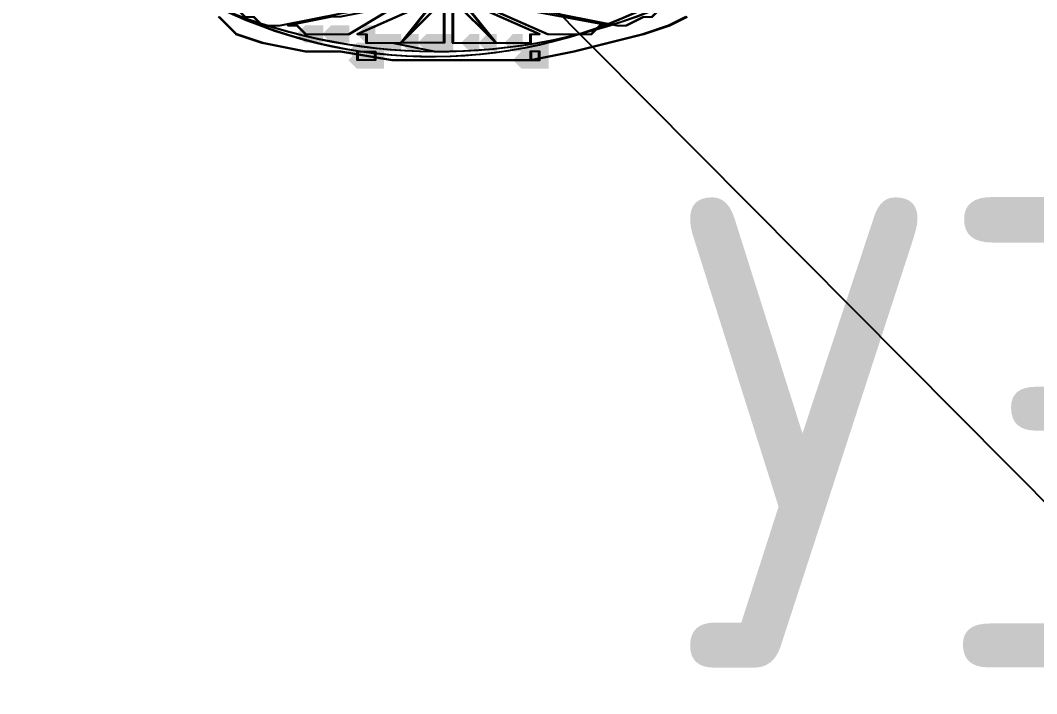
# Model space of a CAD drawing. Header units: millimetres. Extents: x -8417289 to 9420486, y 0 to 166066.
# Drawn here: x -195450.6 to -194953.5, y 117730.9 to 118060.2 of the extents above; entities that cross this region are included whole.
import ezdxf
from ezdxf import colors
from ezdxf.entities.mleader import LeaderData, LeaderLine
from ezdxf.math import Vec2, Vec3

# ---------------------------------------------------------------- set-up
doc = ezdxf.new("R2010")
doc.units = ezdxf.units.MM
doc.header["$MEASUREMENT"] = 0
doc.header["$PDMODE"] = 3
doc.header["$PDSIZE"] = -4
doc.layers.get('0').update_dxf_attribs({"color": 250, "lineweight": 9})
doc.layers.get('Defpoints').update_dxf_attribs({"color": 6})
doc.layers.add('_АР ТЕКСТ', color=250, linetype='Continuous', lineweight=25)
for name, color, linetype in [('ТХ_обор_бытовое', 14, 'Continuous'), ('ТХ_обор_бытовое_поз', 14, 'Continuous'), ('ТХ_обор_спорт', 5, 'Continuous'), ('ТХ_привязки ЭО', 96, 'Continuous'), ('ТХ_привязки_ВК', 174, 'Continuous'), ('ТХ_привязки_ЭО', 96, 'Continuous')]:
    doc.layers.add(name, color=color, linetype=linetype)
doc.styles.add('ISOCPEUR', font='isocpeur.TTF')
doc.styles.add('ISOCPEUR_1', font='isocpeur.TTF', dxfattribs={"width": 0.9, "height": 250})
doc.styles.add('ГОСТ 2.304', font='isocpeur.TTF', dxfattribs={"width": 0.7})
doc.dimstyles.new('R_100', dxfattribs={"dimtxt": 270, "dimasz": 120, "dimexe": 100, "dimexo": 0, "dimgap": 60, "dimtad": 1, "dimdec": 0, "dimrnd": 50, "dimzin": 0, "dimdsep": 46, "dimtxsty": 'ISOCPEUR', "dimblk": 'ARCHTICK', "dimcen": 0, "dimdle": 100, "dimclrd": 256, "dimclre": 256, "dimclrt": 256, "dimadec": 0, "dimazin": 0, "dimtfac": 2, "dimtdec": 0, "dimtofl": 0, "dimtmove": 1, "dimatfit": 3, "dimfxl": 1, "dimtvp": 3, "dimtolj": 1, "dimtzin": 0, "dimarcsym": 0})

# ---------------------------------------------------------------- blocks, each defined once
blk = doc.blocks.new('_DotSmall')
at = {"color": 0, "linetype": 'ByBlock', "const_width": 0.5}
blk.add_lwpolyline([(-0.0625, 0, 1), (0.0625, 0, 1)], format="xyb", close=True, dxfattribs=at)
blk = doc.blocks.new('У300')
at = {"layer": 'ТХ_обор_бытовое', "transparency": 33554559}
for points in [[(-230575.91, 67353.77), (-230580.15, 67353.77), (-230580.15, 67349.53), (-230575.91, 67345.3), (-230571.68, 67349.53), (-230571.68, 67353.77)], [(-230575.91, 67353.77), (-230580.15, 67353.77), (-230580.15, 67349.53), (-230575.91, 67345.3), (-230571.68, 67349.53), (-230571.68, 67353.77)], [(-230575.91, 67353.77), (-230580.15, 67353.77), (-230580.15, 67349.53), (-230575.91, 67345.3), (-230571.68, 67349.53), (-230571.68, 67353.77)], [(-230575.91, 67353.77), (-230580.15, 67353.77), (-230580.15, 67349.53), (-230575.91, 67345.3), (-230571.68, 67349.53), (-230571.68, 67353.77)], [(-230575.91, 67353.77), (-230580.15, 67353.77), (-230580.15, 67349.53), (-230575.91, 67345.3), (-230571.68, 67349.53), (-230571.68, 67353.77)], [(-230575.91, 67353.77), (-230580.15, 67353.77), (-230580.15, 67349.53), (-230575.91, 67345.3), (-230571.68, 67349.53), (-230571.68, 67353.77)], [(-230575.86, 67354.28), (-230580.09, 67354.28), (-230580.09, 67350.04), (-230575.86, 67345.81), (-230571.63, 67350.04), (-230571.63, 67354.28)], [(-230575.86, 67354.28), (-230580.09, 67354.28), (-230580.09, 67350.04), (-230575.86, 67345.81), (-230571.63, 67350.04), (-230571.63, 67354.28)], [(-230575.86, 67354.28), (-230580.09, 67354.28), (-230580.09, 67350.04), (-230575.86, 67345.81), (-230571.63, 67350.04), (-230571.63, 67354.28)], [(-230575.86, 67354.28), (-230580.09, 67354.28), (-230580.09, 67350.04), (-230575.86, 67345.81), (-230571.63, 67350.04), (-230571.63, 67354.28)], [(-230575.86, 67354.28), (-230580.09, 67354.28), (-230580.09, 67350.04), (-230575.86, 67345.81), (-230571.63, 67350.04), (-230571.63, 67354.28)], [(-230575.86, 67354.28), (-230580.09, 67354.28), (-230580.09, 67350.04), (-230575.86, 67345.81), (-230571.63, 67350.04), (-230571.63, 67354.28)], [(-230575.86, 67350.04), (-230580.09, 67350.04), (-230580.09, 67345.81), (-230575.86, 67341.58), (-230571.63, 67345.81), (-230571.63, 67350.04)], [(-230575.86, 67350.04), (-230580.09, 67350.04), (-230580.09, 67345.81), (-230575.86, 67341.58), (-230571.63, 67345.81), (-230571.63, 67350.04)], [(-230575.86, 67350.04), (-230580.09, 67350.04), (-230580.09, 67345.81), (-230575.86, 67341.58), (-230571.63, 67345.81), (-230571.63, 67350.04)], [(-230575.86, 67350.04), (-230580.09, 67350.04), (-230580.09, 67345.81), (-230575.86, 67341.58), (-230571.63, 67345.81), (-230571.63, 67350.04)], [(-230575.86, 67350.04), (-230580.09, 67350.04), (-230580.09, 67345.81), (-230575.86, 67341.58), (-230571.63, 67345.81), (-230571.63, 67350.04)], [(-230575.86, 67350.04), (-230580.09, 67350.04), (-230580.09, 67345.81), (-230575.86, 67341.58), (-230571.63, 67345.81), (-230571.63, 67350.04)], [(-230575.86, 67350.04), (-230580.09, 67350.04), (-230580.09, 67345.81), (-230575.86, 67341.58), (-230571.63, 67345.81), (-230571.63, 67350.04)], [(-230575.86, 67350.04), (-230580.09, 67350.04), (-230580.09, 67345.81), (-230575.86, 67341.58), (-230571.63, 67345.81), (-230571.63, 67350.04)], [(-230575.86, 67350.04), (-230580.09, 67350.04), (-230580.09, 67345.81), (-230575.86, 67341.58), (-230571.63, 67345.81), (-230571.63, 67350.04)], [(-230575.86, 67350.04), (-230580.09, 67350.04), (-230580.09, 67345.81), (-230575.86, 67341.58), (-230571.63, 67345.81), (-230571.63, 67350.04)], [(-230575.86, 67350.04), (-230580.09, 67350.04), (-230580.09, 67345.81), (-230575.86, 67341.58), (-230571.63, 67345.81), (-230571.63, 67350.04)], [(-230575.86, 67350.04), (-230580.09, 67350.04), (-230580.09, 67345.81), (-230575.86, 67341.58), (-230571.63, 67345.81), (-230571.63, 67350.04)], [(-230575.86, 67350.04), (-230580.09, 67350.04), (-230580.09, 67345.81), (-230575.86, 67341.58), (-230571.63, 67345.81), (-230571.63, 67350.04)], [(-230571.68, 67353.77), (-230575.91, 67353.77), (-230575.91, 67349.53), (-230571.68, 67345.3), (-230567.45, 67349.53), (-230567.45, 67353.77)], [(-230571.68, 67353.77), (-230575.91, 67353.77), (-230575.91, 67349.53), (-230571.68, 67345.3), (-230567.45, 67349.53), (-230567.45, 67353.77)], [(-230571.68, 67353.77), (-230575.91, 67353.77), (-230575.91, 67349.53), (-230571.68, 67345.3), (-230567.45, 67349.53), (-230567.45, 67353.77)], [(-230571.68, 67353.77), (-230575.91, 67353.77), (-230575.91, 67349.53), (-230571.68, 67345.3), (-230567.45, 67349.53), (-230567.45, 67353.77)], [(-230571.68, 67353.77), (-230575.91, 67353.77), (-230575.91, 67349.53), (-230571.68, 67345.3), (-230567.45, 67349.53), (-230567.45, 67353.77)], [(-230571.63, 67354.28), (-230575.86, 67354.28), (-230575.86, 67350.04), (-230571.63, 67345.81), (-230567.39, 67350.04), (-230567.39, 67354.28)], [(-230571.63, 67354.28), (-230575.86, 67354.28), (-230575.86, 67350.04), (-230571.63, 67345.81), (-230567.39, 67350.04), (-230567.39, 67354.28)], [(-230571.63, 67354.28), (-230575.86, 67354.28), (-230575.86, 67350.04), (-230571.63, 67345.81), (-230567.39, 67350.04), (-230567.39, 67354.28)], [(-230571.63, 67354.28), (-230575.86, 67354.28), (-230575.86, 67350.04), (-230571.63, 67345.81), (-230567.39, 67350.04), (-230567.39, 67354.28)], [(-230571.63, 67354.28), (-230575.86, 67354.28), (-230575.86, 67350.04), (-230571.63, 67345.81), (-230567.39, 67350.04), (-230567.39, 67354.28)], [(-230571.63, 67350.04), (-230575.86, 67350.04), (-230575.86, 67345.81), (-230571.63, 67341.58), (-230567.39, 67345.81), (-230567.39, 67350.04)], [(-230571.63, 67350.04), (-230575.86, 67350.04), (-230575.86, 67345.81), (-230571.63, 67341.58), (-230567.39, 67345.81), (-230567.39, 67350.04)], [(-230571.63, 67350.04), (-230575.86, 67350.04), (-230575.86, 67345.81), (-230571.63, 67341.58), (-230567.39, 67345.81), (-230567.39, 67350.04)], [(-230571.63, 67350.04), (-230575.86, 67350.04), (-230575.86, 67345.81), (-230571.63, 67341.58), (-230567.39, 67345.81), (-230567.39, 67350.04)], [(-230571.63, 67350.04), (-230575.86, 67350.04), (-230575.86, 67345.81), (-230571.63, 67341.58), (-230567.39, 67345.81), (-230567.39, 67350.04)], [(-230571.63, 67350.04), (-230575.86, 67350.04), (-230575.86, 67345.81), (-230571.63, 67341.58), (-230567.39, 67345.81), (-230567.39, 67350.04)], [(-230571.63, 67350.04), (-230575.86, 67350.04), (-230575.86, 67345.81), (-230571.63, 67341.58), (-230567.39, 67345.81), (-230567.39, 67350.04)], [(-230571.63, 67350.04), (-230575.86, 67350.04), (-230575.86, 67345.81), (-230571.63, 67341.58), (-230567.39, 67345.81), (-230567.39, 67350.04)], [(-230575.91, 67349.53), (-230580.15, 67349.53), (-230580.15, 67345.3), (-230575.91, 67341.07), (-230571.68, 67345.3), (-230571.68, 67349.53)], [(-230575.91, 67349.53), (-230580.15, 67349.53), (-230580.15, 67345.3), (-230575.91, 67341.07), (-230571.68, 67345.3), (-230571.68, 67349.53)], [(-230575.91, 67349.53), (-230580.15, 67349.53), (-230580.15, 67345.3), (-230575.91, 67341.07), (-230571.68, 67345.3), (-230571.68, 67349.53)], [(-230575.91, 67349.53), (-230580.15, 67349.53), (-230580.15, 67345.3), (-230575.91, 67341.07), (-230571.68, 67345.3), (-230571.68, 67349.53)], [(-230575.91, 67349.53), (-230580.15, 67349.53), (-230580.15, 67345.3), (-230575.91, 67341.07), (-230571.68, 67345.3), (-230571.68, 67349.53)], [(-230575.91, 67349.53), (-230580.15, 67349.53), (-230580.15, 67345.3), (-230575.91, 67341.07), (-230571.68, 67345.3), (-230571.68, 67349.53)], [(-230575.91, 67349.53), (-230580.15, 67349.53), (-230580.15, 67345.3), (-230575.91, 67341.07), (-230571.68, 67345.3), (-230571.68, 67349.53)], [(-230575.91, 67349.53), (-230580.15, 67349.53), (-230580.15, 67345.3), (-230575.91, 67341.07), (-230571.68, 67345.3), (-230571.68, 67349.53)], [(-230575.91, 67349.53), (-230580.15, 67349.53), (-230580.15, 67345.3), (-230575.91, 67341.07), (-230571.68, 67345.3), (-230571.68, 67349.53)], [(-230575.91, 67349.53), (-230580.15, 67349.53), (-230580.15, 67345.3), (-230575.91, 67341.07), (-230571.68, 67345.3), (-230571.68, 67349.53)], [(-230575.91, 67349.53), (-230580.15, 67349.53), (-230580.15, 67345.3), (-230575.91, 67341.07), (-230571.68, 67345.3), (-230571.68, 67349.53)], [(-230575.91, 67349.53), (-230580.15, 67349.53), (-230580.15, 67345.3), (-230575.91, 67341.07), (-230571.68, 67345.3), (-230571.68, 67349.53)], [(-230575.91, 67349.53), (-230580.15, 67349.53), (-230580.15, 67345.3), (-230575.91, 67341.07), (-230571.68, 67345.3), (-230571.68, 67349.53)], [(-230575.91, 67345.3), (-230580.15, 67345.3), (-230580.15, 67341.07), (-230575.91, 67336.83), (-230571.68, 67341.07), (-230571.68, 67345.3)], [(-230575.86, 67345.81), (-230580.09, 67345.81), (-230580.09, 67341.58), (-230575.86, 67337.34), (-230571.63, 67341.58), (-230571.63, 67345.81)], [(-230571.68, 67349.53), (-230575.91, 67349.53), (-230575.91, 67345.3), (-230571.68, 67341.07), (-230567.45, 67345.3), (-230567.45, 67349.53)], [(-230571.68, 67349.53), (-230575.91, 67349.53), (-230575.91, 67345.3), (-230571.68, 67341.07), (-230567.45, 67345.3), (-230567.45, 67349.53)], [(-230571.68, 67349.53), (-230575.91, 67349.53), (-230575.91, 67345.3), (-230571.68, 67341.07), (-230567.45, 67345.3), (-230567.45, 67349.53)], [(-230571.68, 67349.53), (-230575.91, 67349.53), (-230575.91, 67345.3), (-230571.68, 67341.07), (-230567.45, 67345.3), (-230567.45, 67349.53)], [(-230571.68, 67349.53), (-230575.91, 67349.53), (-230575.91, 67345.3), (-230571.68, 67341.07), (-230567.45, 67345.3), (-230567.45, 67349.53)], [(-230571.68, 67349.53), (-230575.91, 67349.53), (-230575.91, 67345.3), (-230571.68, 67341.07), (-230567.45, 67345.3), (-230567.45, 67349.53)], [(-230571.68, 67349.53), (-230575.91, 67349.53), (-230575.91, 67345.3), (-230571.68, 67341.07), (-230567.45, 67345.3), (-230567.45, 67349.53)], [(-230571.68, 67349.53), (-230575.91, 67349.53), (-230575.91, 67345.3), (-230571.68, 67341.07), (-230567.45, 67345.3), (-230567.45, 67349.53)], [(-230567.45, 67341.07), (-230571.68, 67341.07), (-230571.68, 67336.83), (-230567.45, 67332.6), (-230563.21, 67336.83), (-230563.21, 67341.07)], [(-230567.39, 67341.58), (-230571.63, 67341.58), (-230571.63, 67337.34), (-230567.39, 67333.11), (-230563.16, 67337.34), (-230563.16, 67341.58)], [(-230567.45, 67328.37), (-230571.68, 67328.37), (-230571.68, 67324.13), (-230567.45, 67319.9), (-230563.21, 67324.13), (-230563.21, 67328.37)], [(-230567.39, 67328.88), (-230571.63, 67328.88), (-230571.63, 67324.64), (-230567.39, 67320.41), (-230563.16, 67324.64), (-230563.16, 67328.88)], [(-230567.39, 67320.41), (-230571.63, 67320.41), (-230571.63, 67316.18), (-230567.39, 67311.94), (-230563.16, 67316.18), (-230563.16, 67320.41)], [(-230567.45, 67319.9), (-230571.68, 67319.9), (-230571.68, 67315.67), (-230567.45, 67311.43), (-230563.21, 67315.67), (-230563.21, 67319.9)], [(-230567.45, 67307.2), (-230571.68, 67307.2), (-230571.68, 67302.97), (-230567.45, 67298.73), (-230563.21, 67302.97), (-230563.21, 67307.2)], [(-230567.39, 67307.71), (-230571.63, 67307.71), (-230571.63, 67303.48), (-230567.39, 67299.24), (-230563.16, 67303.48), (-230563.16, 67307.71)], [(-230567.45, 67302.97), (-230571.68, 67302.97), (-230571.68, 67298.73), (-230567.45, 67294.5), (-230563.21, 67298.73), (-230563.21, 67302.97)], [(-230567.45, 67302.97), (-230571.68, 67302.97), (-230571.68, 67298.73), (-230567.45, 67294.5), (-230563.21, 67298.73), (-230563.21, 67302.97)], [(-230567.39, 67303.48), (-230571.63, 67303.48), (-230571.63, 67299.24), (-230567.39, 67295.01), (-230563.16, 67299.24), (-230563.16, 67303.48)], [(-230567.39, 67303.48), (-230571.63, 67303.48), (-230571.63, 67299.24), (-230567.39, 67295.01), (-230563.16, 67299.24), (-230563.16, 67303.48)], [(-230567.45, 67298.73), (-230571.68, 67298.73), (-230571.68, 67294.5), (-230567.45, 67290.27), (-230563.21, 67294.5), (-230563.21, 67298.73)], [(-230567.45, 67298.73), (-230571.68, 67298.73), (-230571.68, 67294.5), (-230567.45, 67290.27), (-230563.21, 67294.5), (-230563.21, 67298.73)], [(-230567.45, 67298.73), (-230571.68, 67298.73), (-230571.68, 67294.5), (-230567.45, 67290.27), (-230563.21, 67294.5), (-230563.21, 67298.73)], [(-230567.45, 67298.73), (-230571.68, 67298.73), (-230571.68, 67294.5), (-230567.45, 67290.27), (-230563.21, 67294.5), (-230563.21, 67298.73)], [(-230567.39, 67299.24), (-230571.63, 67299.24), (-230571.63, 67295.01), (-230567.39, 67290.78), (-230563.16, 67295.01), (-230563.16, 67299.24)], [(-230567.39, 67299.24), (-230571.63, 67299.24), (-230571.63, 67295.01), (-230567.39, 67290.78), (-230563.16, 67295.01), (-230563.16, 67299.24)], [(-230567.39, 67299.24), (-230571.63, 67299.24), (-230571.63, 67295.01), (-230567.39, 67290.78), (-230563.16, 67295.01), (-230563.16, 67299.24)], [(-230567.39, 67299.24), (-230571.63, 67299.24), (-230571.63, 67295.01), (-230567.39, 67290.78), (-230563.16, 67295.01), (-230563.16, 67299.24)], [(-230567.45, 67290.27), (-230571.68, 67290.27), (-230571.68, 67286.03), (-230567.45, 67281.8), (-230563.21, 67286.03), (-230563.21, 67290.27)], [(-230567.39, 67290.78), (-230571.63, 67290.78), (-230571.63, 67286.54), (-230567.39, 67282.31), (-230563.16, 67286.54), (-230563.16, 67290.78)], [(-230567.45, 67281.8), (-230571.68, 67281.8), (-230571.68, 67277.57), (-230567.45, 67273.33), (-230563.21, 67277.57), (-230563.21, 67281.8)], [(-230567.45, 67281.8), (-230571.68, 67281.8), (-230571.68, 67277.57), (-230567.45, 67273.33), (-230563.21, 67277.57), (-230563.21, 67281.8)], [(-230567.39, 67282.31), (-230571.63, 67282.31), (-230571.63, 67278.08), (-230567.39, 67273.84), (-230563.16, 67278.08), (-230563.16, 67282.31)], [(-230567.39, 67282.31), (-230571.63, 67282.31), (-230571.63, 67278.08), (-230567.39, 67273.84), (-230563.16, 67278.08), (-230563.16, 67282.31)], [(-230567.45, 67277.57), (-230571.68, 67277.57), (-230571.68, 67273.33), (-230567.45, 67269.1), (-230563.21, 67273.33), (-230563.21, 67277.57)], [(-230567.39, 67278.08), (-230571.63, 67278.08), (-230571.63, 67273.84), (-230567.39, 67269.61), (-230563.16, 67273.84), (-230563.16, 67278.08)], [(-230575.91, 67273.33), (-230580.15, 67273.33), (-230580.15, 67269.1), (-230575.91, 67264.87), (-230571.68, 67269.1), (-230571.68, 67273.33)], [(-230575.91, 67273.33), (-230580.15, 67273.33), (-230580.15, 67269.1), (-230575.91, 67264.87), (-230571.68, 67269.1), (-230571.68, 67273.33)], [(-230575.86, 67273.84), (-230580.09, 67273.84), (-230580.09, 67269.61), (-230575.86, 67265.38), (-230571.63, 67269.61), (-230571.63, 67273.84)], [(-230575.86, 67273.84), (-230580.09, 67273.84), (-230580.09, 67269.61), (-230575.86, 67265.38), (-230571.63, 67269.61), (-230571.63, 67273.84)], [(-230567.45, 67273.33), (-230571.68, 67273.33), (-230571.68, 67269.1), (-230567.45, 67264.87), (-230563.21, 67269.1), (-230563.21, 67273.33)], [(-230567.39, 67273.84), (-230571.63, 67273.84), (-230571.63, 67269.61), (-230567.39, 67265.38), (-230563.16, 67269.61), (-230563.16, 67273.84)], [(-230575.91, 67269.1), (-230580.15, 67269.1), (-230580.15, 67264.87), (-230575.91, 67260.63), (-230571.68, 67264.87), (-230571.68, 67269.1)], [(-230575.91, 67269.1), (-230580.15, 67269.1), (-230580.15, 67264.87), (-230575.91, 67260.63), (-230571.68, 67264.87), (-230571.68, 67269.1)], [(-230575.91, 67269.1), (-230580.15, 67269.1), (-230580.15, 67264.87), (-230575.91, 67260.63), (-230571.68, 67264.87), (-230571.68, 67269.1)], [(-230575.91, 67269.1), (-230580.15, 67269.1), (-230580.15, 67264.87), (-230575.91, 67260.63), (-230571.68, 67264.87), (-230571.68, 67269.1)], [(-230575.91, 67269.1), (-230580.15, 67269.1), (-230580.15, 67264.87), (-230575.91, 67260.63), (-230571.68, 67264.87), (-230571.68, 67269.1)], [(-230575.91, 67269.1), (-230580.15, 67269.1), (-230580.15, 67264.87), (-230575.91, 67260.63), (-230571.68, 67264.87), (-230571.68, 67269.1)], [(-230575.91, 67269.1), (-230580.15, 67269.1), (-230580.15, 67264.87), (-230575.91, 67260.63), (-230571.68, 67264.87), (-230571.68, 67269.1)], [(-230575.91, 67269.1), (-230580.15, 67269.1), (-230580.15, 67264.87), (-230575.91, 67260.63), (-230571.68, 67264.87), (-230571.68, 67269.1)], [(-230575.91, 67269.1), (-230580.15, 67269.1), (-230580.15, 67264.87), (-230575.91, 67260.63), (-230571.68, 67264.87), (-230571.68, 67269.1)], [(-230575.86, 67269.61), (-230580.09, 67269.61), (-230580.09, 67265.38), (-230575.86, 67261.14), (-230571.63, 67265.38), (-230571.63, 67269.61)], [(-230575.86, 67269.61), (-230580.09, 67269.61), (-230580.09, 67265.38), (-230575.86, 67261.14), (-230571.63, 67265.38), (-230571.63, 67269.61)], [(-230575.86, 67269.61), (-230580.09, 67269.61), (-230580.09, 67265.38), (-230575.86, 67261.14), (-230571.63, 67265.38), (-230571.63, 67269.61)], [(-230575.86, 67269.61), (-230580.09, 67269.61), (-230580.09, 67265.38), (-230575.86, 67261.14), (-230571.63, 67265.38), (-230571.63, 67269.61)], [(-230575.86, 67269.61), (-230580.09, 67269.61), (-230580.09, 67265.38), (-230575.86, 67261.14), (-230571.63, 67265.38), (-230571.63, 67269.61)], [(-230575.86, 67269.61), (-230580.09, 67269.61), (-230580.09, 67265.38), (-230575.86, 67261.14), (-230571.63, 67265.38), (-230571.63, 67269.61)], [(-230575.86, 67269.61), (-230580.09, 67269.61), (-230580.09, 67265.38), (-230575.86, 67261.14), (-230571.63, 67265.38), (-230571.63, 67269.61)], [(-230575.86, 67269.61), (-230580.09, 67269.61), (-230580.09, 67265.38), (-230575.86, 67261.14), (-230571.63, 67265.38), (-230571.63, 67269.61)], [(-230575.86, 67269.61), (-230580.09, 67269.61), (-230580.09, 67265.38), (-230575.86, 67261.14), (-230571.63, 67265.38), (-230571.63, 67269.61)], [(-230575.86, 67265.38), (-230580.09, 67265.38), (-230580.09, 67261.14), (-230575.86, 67256.91), (-230571.63, 67261.14), (-230571.63, 67265.38)], [(-230575.86, 67265.38), (-230580.09, 67265.38), (-230580.09, 67261.14), (-230575.86, 67256.91), (-230571.63, 67261.14), (-230571.63, 67265.38)], [(-230575.86, 67265.38), (-230580.09, 67265.38), (-230580.09, 67261.14), (-230575.86, 67256.91), (-230571.63, 67261.14), (-230571.63, 67265.38)], [(-230575.86, 67265.38), (-230580.09, 67265.38), (-230580.09, 67261.14), (-230575.86, 67256.91), (-230571.63, 67261.14), (-230571.63, 67265.38)], [(-230575.86, 67265.38), (-230580.09, 67265.38), (-230580.09, 67261.14), (-230575.86, 67256.91), (-230571.63, 67261.14), (-230571.63, 67265.38)], [(-230571.68, 67269.1), (-230575.91, 67269.1), (-230575.91, 67264.87), (-230571.68, 67260.63), (-230567.45, 67264.87), (-230567.45, 67269.1)], [(-230571.68, 67269.1), (-230575.91, 67269.1), (-230575.91, 67264.87), (-230571.68, 67260.63), (-230567.45, 67264.87), (-230567.45, 67269.1)], [(-230571.68, 67269.1), (-230575.91, 67269.1), (-230575.91, 67264.87), (-230571.68, 67260.63), (-230567.45, 67264.87), (-230567.45, 67269.1)], [(-230571.68, 67269.1), (-230575.91, 67269.1), (-230575.91, 67264.87), (-230571.68, 67260.63), (-230567.45, 67264.87), (-230567.45, 67269.1)], [(-230571.68, 67269.1), (-230575.91, 67269.1), (-230575.91, 67264.87), (-230571.68, 67260.63), (-230567.45, 67264.87), (-230567.45, 67269.1)], [(-230571.68, 67269.1), (-230575.91, 67269.1), (-230575.91, 67264.87), (-230571.68, 67260.63), (-230567.45, 67264.87), (-230567.45, 67269.1)], [(-230571.68, 67269.1), (-230575.91, 67269.1), (-230575.91, 67264.87), (-230571.68, 67260.63), (-230567.45, 67264.87), (-230567.45, 67269.1)], [(-230571.68, 67269.1), (-230575.91, 67269.1), (-230575.91, 67264.87), (-230571.68, 67260.63), (-230567.45, 67264.87), (-230567.45, 67269.1)], [(-230571.68, 67269.1), (-230575.91, 67269.1), (-230575.91, 67264.87), (-230571.68, 67260.63), (-230567.45, 67264.87), (-230567.45, 67269.1)], [(-230571.63, 67269.61), (-230575.86, 67269.61), (-230575.86, 67265.38), (-230571.63, 67261.14), (-230567.39, 67265.38), (-230567.39, 67269.61)], [(-230571.63, 67269.61), (-230575.86, 67269.61), (-230575.86, 67265.38), (-230571.63, 67261.14), (-230567.39, 67265.38), (-230567.39, 67269.61)], [(-230571.63, 67269.61), (-230575.86, 67269.61), (-230575.86, 67265.38), (-230571.63, 67261.14), (-230567.39, 67265.38), (-230567.39, 67269.61)], [(-230571.63, 67269.61), (-230575.86, 67269.61), (-230575.86, 67265.38), (-230571.63, 67261.14), (-230567.39, 67265.38), (-230567.39, 67269.61)], [(-230571.63, 67269.61), (-230575.86, 67269.61), (-230575.86, 67265.38), (-230571.63, 67261.14), (-230567.39, 67265.38), (-230567.39, 67269.61)], [(-230571.63, 67269.61), (-230575.86, 67269.61), (-230575.86, 67265.38), (-230571.63, 67261.14), (-230567.39, 67265.38), (-230567.39, 67269.61)], [(-230571.63, 67269.61), (-230575.86, 67269.61), (-230575.86, 67265.38), (-230571.63, 67261.14), (-230567.39, 67265.38), (-230567.39, 67269.61)], [(-230571.63, 67269.61), (-230575.86, 67269.61), (-230575.86, 67265.38), (-230571.63, 67261.14), (-230567.39, 67265.38), (-230567.39, 67269.61)], [(-230571.63, 67269.61), (-230575.86, 67269.61), (-230575.86, 67265.38), (-230571.63, 67261.14), (-230567.39, 67265.38), (-230567.39, 67269.61)], [(-230571.63, 67265.38), (-230575.86, 67265.38), (-230575.86, 67261.14), (-230571.63, 67256.91), (-230567.39, 67261.14), (-230567.39, 67265.38)], [(-230571.63, 67265.38), (-230575.86, 67265.38), (-230575.86, 67261.14), (-230571.63, 67256.91), (-230567.39, 67261.14), (-230567.39, 67265.38)], [(-230571.63, 67265.38), (-230575.86, 67265.38), (-230575.86, 67261.14), (-230571.63, 67256.91), (-230567.39, 67261.14), (-230567.39, 67265.38)], [(-230563.21, 67269.1), (-230567.45, 67269.1), (-230567.45, 67264.87), (-230563.21, 67260.63), (-230558.98, 67264.87), (-230558.98, 67269.1)], [(-230563.16, 67269.61), (-230567.39, 67269.61), (-230567.39, 67265.38), (-230563.16, 67261.14), (-230558.93, 67265.38), (-230558.93, 67269.61)], [(-230575.91, 67264.87), (-230580.15, 67264.87), (-230580.15, 67260.63), (-230575.91, 67256.4), (-230571.68, 67260.63), (-230571.68, 67264.87)], [(-230575.91, 67264.87), (-230580.15, 67264.87), (-230580.15, 67260.63), (-230575.91, 67256.4), (-230571.68, 67260.63), (-230571.68, 67264.87)], [(-230575.91, 67264.87), (-230580.15, 67264.87), (-230580.15, 67260.63), (-230575.91, 67256.4), (-230571.68, 67260.63), (-230571.68, 67264.87)], [(-230575.91, 67264.87), (-230580.15, 67264.87), (-230580.15, 67260.63), (-230575.91, 67256.4), (-230571.68, 67260.63), (-230571.68, 67264.87)], [(-230575.91, 67264.87), (-230580.15, 67264.87), (-230580.15, 67260.63), (-230575.91, 67256.4), (-230571.68, 67260.63), (-230571.68, 67264.87)], [(-230571.68, 67264.87), (-230575.91, 67264.87), (-230575.91, 67260.63), (-230571.68, 67256.4), (-230567.45, 67260.63), (-230567.45, 67264.87)], [(-230571.68, 67264.87), (-230575.91, 67264.87), (-230575.91, 67260.63), (-230571.68, 67256.4), (-230567.45, 67260.63), (-230567.45, 67264.87)], [(-230571.68, 67264.87), (-230575.91, 67264.87), (-230575.91, 67260.63), (-230571.68, 67256.4), (-230567.45, 67260.63), (-230567.45, 67264.87)], [(-230563.21, 67256.4), (-230567.45, 67256.4), (-230567.45, 67252.17), (-230563.21, 67247.93), (-230558.98, 67252.17), (-230558.98, 67256.4)], [(-230563.16, 67256.91), (-230567.39, 67256.91), (-230567.39, 67252.68), (-230563.16, 67248.44), (-230558.93, 67252.68), (-230558.93, 67256.91)], [(-230563.21, 67252.17), (-230567.45, 67252.17), (-230567.45, 67247.93), (-230563.21, 67243.7), (-230558.98, 67247.93), (-230558.98, 67252.17)], [(-230563.16, 67252.68), (-230567.39, 67252.68), (-230567.39, 67248.44), (-230563.16, 67244.21), (-230558.93, 67248.44), (-230558.93, 67252.68)], [(-230563.21, 67243.7), (-230567.45, 67243.7), (-230567.45, 67239.47), (-230563.21, 67235.23), (-230558.98, 67239.47), (-230558.98, 67243.7)], [(-230563.16, 67244.21), (-230567.39, 67244.21), (-230567.39, 67239.98), (-230563.16, 67235.74), (-230558.93, 67239.98), (-230558.93, 67244.21)], [(-230563.21, 67239.47), (-230567.45, 67239.47), (-230567.45, 67235.23), (-230563.21, 67231), (-230558.98, 67235.23), (-230558.98, 67239.47)], [(-230563.16, 67239.98), (-230567.39, 67239.98), (-230567.39, 67235.74), (-230563.16, 67231.51), (-230558.93, 67235.74), (-230558.93, 67239.98)]]:
    blk.add_hatch(color=256, dxfattribs=at).paths.add_polyline_path(points)
at = {"layer": 'ТХ_обор_бытовое', "elevation": -0.56}
for points in [[(-230554.75, 67192.9), (-230563.21, 67201.37), (-230567.45, 67214.07), (-230571.68, 67235.23), (-230571.68, 67252.17), (-230575.91, 67277.57), (-230575.91, 67298.73), (-230575.91, 67324.13), (-230575.91, 67345.3), (-230571.68, 67366.47), (-230567.45, 67383.4), (-230563.21, 67400.33), (-230558.98, 67413.03), (-230554.75, 67421.5)], [(-230554.75, 67421.5), (-230558.98, 67413.03), (-230563.21, 67400.33), (-230567.45, 67383.4), (-230571.68, 67366.47), (-230575.91, 67345.3), (-230575.91, 67324.13), (-230575.91, 67298.73), (-230575.91, 67277.57), (-230571.68, 67252.17), (-230571.68, 67235.23), (-230567.45, 67214.07), (-230563.21, 67201.37), (-230554.75, 67192.9)], [(-230554.75, 67192.9), (-230563.21, 67201.37), (-230567.45, 67214.07), (-230571.68, 67235.23), (-230571.68, 67252.17), (-230575.91, 67277.57), (-230575.91, 67298.73), (-230575.91, 67324.13), (-230575.91, 67345.3), (-230571.68, 67366.47), (-230567.45, 67383.4), (-230563.21, 67400.33), (-230558.98, 67413.03), (-230554.75, 67421.5)], [(-230571.68, 67366.47), (-230575.91, 67345.3), (-230575.91, 67324.13), (-230575.91, 67298.73), (-230575.91, 67277.57)], [(-230575.91, 67349.53), (-230575.91, 67345.3), (-230575.91, 67349.53), (-230571.68, 67349.53), (-230571.68, 67345.3), (-230575.91, 67345.3)], [(-230567.45, 67277.57), (-230571.68, 67298.73)]]:
    blk.add_lwpolyline(points, dxfattribs=at)
at = {"layer": 'ТХ_обор_бытовое'}
for points in [[(-230554.69, 67193.41), (-230563.16, 67201.88), (-230567.39, 67214.58), (-230571.63, 67235.74), (-230571.63, 67252.68), (-230575.86, 67278.08), (-230575.86, 67299.24), (-230575.86, 67324.64), (-230575.86, 67345.81), (-230571.63, 67366.98), (-230567.39, 67383.91), (-230563.16, 67400.85), (-230558.93, 67413.55), (-230554.69, 67422.01)], [(-230554.69, 67422.01), (-230558.93, 67413.55), (-230563.16, 67400.85), (-230567.39, 67383.91), (-230571.63, 67366.98), (-230575.86, 67345.81), (-230575.86, 67324.64), (-230575.86, 67299.24), (-230575.86, 67278.08), (-230571.63, 67252.68), (-230571.63, 67235.74), (-230567.39, 67214.58), (-230563.16, 67201.88), (-230554.69, 67193.41)], [(-230554.69, 67193.41), (-230563.16, 67201.88), (-230567.39, 67214.58), (-230571.63, 67235.74), (-230571.63, 67252.68), (-230575.86, 67278.08), (-230575.86, 67299.24), (-230575.86, 67324.64), (-230575.86, 67345.81), (-230571.63, 67366.98), (-230567.39, 67383.91), (-230563.16, 67400.85), (-230558.93, 67413.55), (-230554.69, 67422.01)], [(-230571.63, 67366.98), (-230575.86, 67345.81), (-230575.86, 67324.64), (-230575.86, 67299.24), (-230575.86, 67278.08)], [(-230575.86, 67350.04), (-230575.86, 67345.81), (-230575.86, 67350.04), (-230571.63, 67350.04), (-230571.63, 67345.81), (-230575.86, 67345.81)], [(-230567.39, 67278.08), (-230571.63, 67299.24)]]:
    blk.add_lwpolyline(points, dxfattribs=at)
at = {"layer": 'ТХ_обор_бытовое', "elevation": -0.56}
blk.add_lwpolyline([(-230546.28, 67417.27), (-230542.05, 67417.27, 0.248454), (-230550.51, 67192.9, -0.207133)], format="xyb", close=True, dxfattribs=at)
at = {"layer": 'ТХ_обор_бытовое'}
blk.add_lwpolyline([(-230546.23, 67417.78), (-230541.99, 67417.78, 0.248454), (-230550.46, 67193.41, -0.207133)], format="xyb", close=True, dxfattribs=at)
at = {"layer": 'ТХ_обор_бытовое', "elevation": -0.56}
for points in [[(-230546.28, 67324.13), (-230558.98, 67387.63), (-230558.98, 67391.87), (-230554.75, 67400.33), (-230554.75, 67404.57), (-230550.51, 67408.8), (-230546.28, 67413.03)], [(-230546.28, 67315.67), (-230563.21, 67353.77), (-230563.21, 67358), (-230563.21, 67362.23), (-230563.21, 67366.47), (-230563.21, 67370.7), (-230563.21, 67374.93), (-230558.98, 67379.17), (-230558.98, 67383.4)], [(-230567.45, 67328.37), (-230567.45, 67332.6), (-230567.45, 67336.83), (-230567.45, 67341.07), (-230567.45, 67345.3), (-230563.21, 67345.3), (-230563.21, 67349.53), (-230546.28, 67311.43)], [(-230567.45, 67307.2), (-230567.45, 67311.43), (-230567.45, 67315.67), (-230567.45, 67319.9), (-230567.45, 67324.13), (-230567.45, 67328.37), (-230546.28, 67307.2)], [(-230546.28, 67302.97), (-230567.45, 67302.97), (-230567.45, 67298.73), (-230567.45, 67294.5), (-230567.45, 67290.27), (-230567.45, 67286.03), (-230567.45, 67281.8)], [(-230567.45, 67269.1), (-230567.45, 67273.33), (-230567.45, 67277.57), (-230567.45, 67281.8), (-230546.28, 67298.73), (-230563.21, 67260.63), (-230563.21, 67264.87), (-230567.45, 67264.87)], [(-230563.21, 67256.4), (-230550.51, 67277.57), (-230550.51, 67281.8), (-230546.28, 67294.5), (-230554.75, 67252.17), (-230554.75, 67247.93), (-230558.98, 67226.77), (-230558.98, 67231), (-230563.21, 67235.23), (-230563.21, 67239.47), (-230563.21, 67243.7), (-230563.21, 67247.93), (-230563.21, 67252.17)], [(-230546.28, 67192.9), (-230546.28, 67197.13), (-230550.51, 67201.37), (-230554.75, 67205.6), (-230554.75, 67209.83), (-230558.98, 67214.07), (-230558.98, 67218.3), (-230558.98, 67222.53), (-230546.28, 67286.03)], [(-230571.68, 67264.87), (-230571.68, 67269.1), (-230575.91, 67269.1), (-230575.91, 67264.87), (-230575.91, 67260.63), (-230571.68, 67260.63)]]:
    blk.add_lwpolyline(points, close=True, dxfattribs=at)
at = {"layer": 'ТХ_обор_бытовое'}
for points in [[(-230546.23, 67324.64), (-230558.93, 67388.15), (-230558.93, 67392.38), (-230554.69, 67400.85), (-230554.69, 67405.08), (-230550.46, 67409.31), (-230546.23, 67413.55)], [(-230546.23, 67316.18), (-230563.16, 67354.28), (-230563.16, 67358.51), (-230563.16, 67362.74), (-230563.16, 67366.98), (-230563.16, 67371.21), (-230563.16, 67375.44), (-230558.93, 67379.68), (-230558.93, 67383.91)], [(-230567.39, 67328.88), (-230567.39, 67333.11), (-230567.39, 67337.34), (-230567.39, 67341.58), (-230567.39, 67345.81), (-230563.16, 67345.81), (-230563.16, 67350.04), (-230546.23, 67311.94)], [(-230567.39, 67307.71), (-230567.39, 67311.94), (-230567.39, 67316.18), (-230567.39, 67320.41), (-230567.39, 67324.64), (-230567.39, 67328.88), (-230546.23, 67307.71)], [(-230546.23, 67303.48), (-230567.39, 67303.48), (-230567.39, 67299.24), (-230567.39, 67295.01), (-230567.39, 67290.78), (-230567.39, 67286.54), (-230567.39, 67282.31)], [(-230567.39, 67269.61), (-230567.39, 67273.84), (-230567.39, 67278.08), (-230567.39, 67282.31), (-230546.23, 67299.24), (-230563.16, 67261.14), (-230563.16, 67265.38), (-230567.39, 67265.38)], [(-230563.16, 67256.91), (-230550.46, 67278.08), (-230550.46, 67282.31), (-230546.23, 67295.01), (-230554.69, 67252.68), (-230554.69, 67248.44), (-230558.93, 67227.28), (-230558.93, 67231.51), (-230563.16, 67235.74), (-230563.16, 67239.98), (-230563.16, 67244.21), (-230563.16, 67248.44), (-230563.16, 67252.68)], [(-230546.23, 67193.41), (-230546.23, 67197.64), (-230550.46, 67201.88), (-230554.69, 67206.11), (-230554.69, 67210.34), (-230558.93, 67214.58), (-230558.93, 67218.81), (-230558.93, 67223.04), (-230546.23, 67286.54)], [(-230571.63, 67265.38), (-230571.63, 67269.61), (-230575.86, 67269.61), (-230575.86, 67265.38), (-230575.86, 67261.14), (-230571.63, 67261.14)]]:
    blk.add_lwpolyline(points, close=True, dxfattribs=at)
blk = doc.blocks.new('_ArchTick')
at = {"color": 0, "linetype": 'ByBlock', "const_width": 0.15}
blk.add_lwpolyline([(-0.5, -0.5), (0.5, 0.5)], dxfattribs=at)
blk = doc.blocks.new('*D2813')
at = {"layer": 'Defpoints', "color": 0, "linetype": 'ByBlock', "lineweight": 13, "ltscale": 500, "transparency": 16777216}
for p in [(-196134.95, 118400.64), (-193435.45, 118338.15), (-193435.45, 117274.29)]:
    blk.add_point(p, dxfattribs=at)
at = {"layer": 'ТХ_привязки_ЭО', "linetype": 'ByBlock', "lineweight": -2, "ltscale": 500, "transparency": 16777216}
for p, q in [((-196134.95, 118400.64), (-196134.95, 117174.29)), ((-193435.45, 118338.15), (-193435.45, 117174.29)), ((-196234.95, 117274.29), (-193335.45, 117274.29))]:
    blk.add_line(p, q, dxfattribs=at)
at = {"layer": 'ТХ_привязки_ЭО', "linetype": 'ByBlock', "lineweight": -2, "ltscale": 500, "transparency": 16777216, "xscale": 120, "yscale": 120, "zscale": 120, "rotation": 180}
blk.add_blockref('_ArchTick', (-196134.95, 117274.29), dxfattribs=at)
at = {"layer": 'ТХ_привязки_ЭО', "linetype": 'ByBlock', "lineweight": -2, "ltscale": 500, "transparency": 16777216, "xscale": 120, "yscale": 120, "zscale": 120}
blk.add_blockref('_ArchTick', (-193435.45, 117274.29), dxfattribs=at)
at = {"layer": 'ТХ_привязки_ЭО', "linetype": 'ByBlock', "lineweight": 13, "ltscale": 500, "transparency": 16777216, "insert": (-194785.2, 117469.29), "char_height": 270, "attachment_point": 5, "style": 'ISOCPEUR'}
blk.add_mtext('\\A1;2700', dxfattribs=at)
blk = doc.blocks.new('_None')
blk = doc.blocks.new('_Dot')
at = {"color": 0, "linetype": 'ByBlock', "lineweight": -2}
blk.add_line((-0.5, 0), (-1, 0), dxfattribs=at)
at = {"color": 0, "linetype": 'ByBlock', "const_width": 0.5}
blk.add_lwpolyline([(-0.25, 0, 1), (0.25, 0, 1)], format="xyb", close=True, dxfattribs=at)

msp = doc.modelspace()

# ---------------------------------------------------------------- block references
at = {"layer": 'ТХ_обор_бытовое', "xscale": -1, "rotation": 270}
msp.add_blockref('У300', (-262546.54, 348616.67), dxfattribs=at)

# ---------------------------------------------------------------- texts
at = {"layer": 'ТХ_обор_бытовое_поз', "style": 'ISOCPEUR_1', "width": 0.9}
msp.add_text('У300а', height=230, dxfattribs=at).set_placement((-195130.39, 117743.03, -0.56))

# ---------------------------------------------------------------- dimensions: what is measured, and where the dimension line sits
at = {"layer": 'ТХ_привязки_ЭО', "linetype": 'ByBlock', "lineweight": 13, "ltscale": 500}
dim = msp.add_linear_dim(base=(-193435.45142214, 117274.2851936), p1=(-196134.95142206, 118400.63905356), p2=(-193435.45142214, 118338.15158459), dimstyle='R_100', override={"dimpost": '\\X'}, dxfattribs=at)
dim.commit()
dim.dimension.update_dxf_attribs({"geometry": '*D2813', "text_midpoint": (-194785.2014221, 117469.2851936)})

# ---------------------------------------------------------------- leaders
at = {"layer": '_АР ТЕКСТ'}
ml = msp.add_multileader_mtext('Standard', dxfattribs=at)
ml.set_content('{\\W0.8;-2,550}', color=256, style='ISOCPEUR')
ml.set_leader_properties(color=256, linetype='Continuous', lineweight=-1)
ml.set_arrow_properties(name='DOTSMALL')
ml.build(insert=Vec2(0, 0))
ml.multileader.update_dxf_attribs({"has_text_frame": 1, "text_left_attachment_type": 4, "text_right_attachment_type": 4, "dogleg_length": 100, "arrow_head_size": 180})
ctx = ml.context
ctx.base_point, ctx.char_height, ctx.arrow_head_size, ctx.landing_gap_size, ctx.plane_origin = Vec3(-302775.82, 123943.26, -1.96), 250, 180, 50, Vec3(-302295.49, 121699.25, -1.96)
ctx.left_attachment, ctx.right_attachment = 4, 4
notes = []
notes.append((ctx, [(0, (0, 0, 0), (0, 0), (1, 0), 1, [])]))
ctx.mtext.insert, ctx.mtext.width, ctx.mtext.defined_height, ctx.mtext.line_spacing_style, ctx.mtext.flow_direction = Vec3(-302725.82, 124276.6, -1.96), 801.0864, 330.71, 2, 5
ml = msp.add_multileader_mtext('Standard', dxfattribs=at)
ml.set_content('{\\W0.8;-2,550}', color=256, style='ISOCPEUR')
ml.set_leader_properties(color=256, linetype='Continuous', lineweight=-1)
ml.set_arrow_properties(name='DOTSMALL')
ml.build(insert=Vec2(0, 0))
ml.multileader.update_dxf_attribs({"has_text_frame": 1, "text_left_attachment_type": 4, "text_right_attachment_type": 4, "dogleg_length": 100, "arrow_head_size": 180})
ctx = ml.context
ctx.base_point, ctx.char_height, ctx.arrow_head_size, ctx.landing_gap_size, ctx.plane_origin = Vec3(-314736.01, 120073.28, -1.96), 250, 180, 50, Vec3(-314255.68, 117829.26, -1.96)
ctx.left_attachment, ctx.right_attachment = 4, 4
notes.append((ctx, [(0, (0, 0, 0), (0, 0), (1, 0), 1, [])]))
ctx.mtext.insert, ctx.mtext.width, ctx.mtext.defined_height, ctx.mtext.line_spacing_style, ctx.mtext.flow_direction = Vec3(-314686.01, 120406.61, -1.96), 801.0864, 330.71, 2, 5
at = {"layer": 'ТХ_обор_спорт', "color": 250}
ml = msp.add_multileader_mtext('Standard', dxfattribs=at)
ml.set_content('\\pxsm1,qc;Щит баскетбольный (тренировочный) с фермой', color=7, style='ГОСТ 2.304')
ml.set_leader_properties(color=256, lineweight=25)
ml.build(insert=Vec2(0, 0))
ml.multileader.update_dxf_attribs({"text_left_attachment_type": 6, "text_right_attachment_type": 6, "dogleg_length": 150, "arrow_head_size": 225, "scale": 75})
ctx = ml.context
ctx.base_point, ctx.scale, ctx.char_height, ctx.arrow_head_size, ctx.landing_gap_size, ctx.plane_origin = Vec3(-175611.78, 118012.82), 75, 187.5, 225, 150, Vec3(-142403.81, 98613.74)
ctx.left_attachment, ctx.right_attachment, ctx.text_align_type = 6, 6, 1
notes.append((ctx, [(0, (1, 1, 0), (-175761.78, 118012.82), (1, 0), 150, [(1, [(-176229.91, 116375.97)], 0, [])])]))
ctx.mtext.insert, ctx.mtext.width, ctx.mtext.defined_height, ctx.mtext.alignment, ctx.mtext.line_spacing_factor, ctx.mtext.flow_direction = Vec3(-174392.09, 118256.57), 2654.5538, 2229.63, 2, 0.8, 5
ml = msp.add_multileader_mtext('Standard', dxfattribs=at)
ml.set_content('\\pxsm1,qc;Щит баскетбольный (тренировочный) с фермой', color=7, style='ГОСТ 2.304')
ml.set_leader_properties(color=256, lineweight=25)
ml.build(insert=Vec2(0, 0))
ml.multileader.update_dxf_attribs({"text_left_attachment_type": 6, "text_right_attachment_type": 6, "dogleg_length": 150, "arrow_head_size": 225, "scale": 75})
ctx = ml.context
ctx.base_point, ctx.scale, ctx.char_height, ctx.arrow_head_size, ctx.landing_gap_size, ctx.plane_origin = Vec3(-167421.97, 117790.53), 75, 187.5, 225, 150, Vec3(-130403.81, 98613.74)
ctx.left_attachment, ctx.right_attachment, ctx.text_align_type = 6, 6, 1
notes.append((ctx, [(1, (1, 1, 0), (-164832.6, 117790.53), (-1, 0), 150, [(1, [(-164206.69, 116368.22)], 0, [])])]))
ctx.mtext.insert, ctx.mtext.width, ctx.mtext.defined_height, ctx.mtext.alignment, ctx.mtext.line_spacing_factor, ctx.mtext.flow_direction = Vec3(-166202.28, 118034.28), 2692.8131, 2275.55, 2, 0.8, 5
at = {"layer": 'ТХ_привязки ЭО'}
ml = msp.add_multileader_mtext('Standard', dxfattribs=at)
ml.set_content('\\A1;{\\fArial|b0|i0|c204|p34;Кабель из стены на Н-1200 \\A0;мм от УЧП\\A1; (\\fArial|b0|i0|c0|p34;L-1\\fArial|b0|i0|c204|p34;,0м)\\Pдля подкл. электросушителя для рук \\A0;(поз. У240):\\P- 1,0 кВт/220В/1Ф}', color=256, style='ISOCPEUR')
ml.set_leader_properties()
ml.set_arrow_properties(name='NONE')
ml.build(insert=Vec2(0, 0))
ml.multileader.update_dxf_attribs({"text_left_attachment_type": 6, "text_right_attachment_type": 6, "dogleg_length": 0.36})
ctx = ml.context
ctx.base_point, ctx.char_height, ctx.landing_gap_size, ctx.plane_origin = Vec3(-184514.5, 107319, 196.83), 200, 0, Vec3(-210059.75, 104422.65, 196.83)
ctx.left_attachment, ctx.right_attachment = 6, 6
notes.append((ctx, [(0, (1, 1, 0), (-184514.86, 107319, 196.83), (1, 0), 0.36, [(3, [(-197213.91, 120104.36, 196.83)], 0, [])])]))
ctx.mtext.insert, ctx.mtext.width, ctx.mtext.flow_direction = Vec3(-184514.5, 107559, 196.83), 6437.9779, 5
ml = msp.add_multileader_mtext('Standard', dxfattribs=at)
ml.set_content('\\A1;{\\fArial|b0|i0|c204|p34;Кабель из стены на Н-1200 \\A0;мм от УЧП\\A1; (\\fArial|b0|i0|c0|p34;L-1\\fArial|b0|i0|c204|p34;,0м)\\Pдля подкл. электросушителя для рук \\A0;(поз. У240):\\P- 1,0 кВт/220В/1Ф}', color=256, style='ISOCPEUR')
ml.set_leader_properties()
ml.set_arrow_properties(name='NONE')
ml.build(insert=Vec2(0, 0))
ml.multileader.update_dxf_attribs({"text_left_attachment_type": 6, "text_right_attachment_type": 6, "dogleg_length": 0.36})
ctx = ml.context
ctx.base_point, ctx.char_height, ctx.landing_gap_size, ctx.plane_origin = Vec3(-184492.5, 106200, 196.83), 200, 0, Vec3(-210059.75, 101783.4, 196.83)
ctx.left_attachment, ctx.right_attachment = 6, 6
notes.append((ctx, [(0, (1, 1, 0), (-184492.86, 106200, 196.83), (1, 0), 0.36, [(3, [(-200033.91, 112600.64, 196.83), (-199947.72, 110550.89, 196.83), (-200204.05, 118319.5, 196.83), (-199643.91, 118325.64, 196.83)], 0, [])])]))
ctx.mtext.insert, ctx.mtext.width, ctx.mtext.flow_direction = Vec3(-184492.5, 106440, 196.83), 6437.9779, 5
at = {"layer": 'ТХ_привязки_ВК'}
ml = msp.add_multileader_mtext('Standard', dxfattribs=at)
ml.set_content('{\\fArial|b0|i0|c204|p34;Вентиль подвода хол. воды dy-15,\\A1;\\fArial|b0|i0|c0|p34;\\P\\pt3;\\A0;\\fArial|b0|i0|c204|p34;Выпуск канализации dy-50\\A1;\\fArial|b0|i0|c0|p34;\\P\\fArial|b0|i0|c204|p34;для подкл. питьев. фонтанчика (поз. У300б) }', color=256, style='ISOCPEUR')
ml.set_leader_properties()
ml.set_arrow_properties(name='DOT')
ml.build(insert=Vec2(0, 0))
ml.multileader.update_dxf_attribs({"text_left_attachment_type": 6, "text_right_attachment_type": 6, "dogleg_length": 0.36, "arrow_head_size": 100})
ctx = ml.context
ctx.base_point, ctx.char_height, ctx.arrow_head_size, ctx.plane_origin = Vec3(-184494.5, 108553.7), 200, 100, Vec3(-196520.34, 124504.43)
ctx.left_attachment, ctx.right_attachment = 6, 6
notes.append((ctx, [(0, (1, 1, 0), (-184494.86, 108553.7), (1, 0), 0.36, [(1, [(-195234.95, 118400.55)], 0, [])])]))
ctx.mtext.insert, ctx.mtext.width, ctx.mtext.flow_direction = Vec3(-184492.5, 108812.5), 6052.8877, 5
for ctx, leaders in notes:
    for number, flags, end, landing, length, lines in leaders:
        leader = LeaderData()
        leader.index, (leader.has_last_leader_line, leader.has_dogleg_vector, leader.attachment_direction) = number, flags
        leader.last_leader_point, leader.dogleg_vector, leader.dogleg_length = Vec3(end), Vec3(landing), length
        for number, points, colour, breaks in lines:
            line = LeaderLine()
            line.index, line.vertices, line.color, line.breaks = number, Vec3.list(points), colors.encode_raw_color(colour), breaks
            leader.lines.append(line)
        ctx.leaders.append(leader)

doc.saveas('drawing.dxf')
